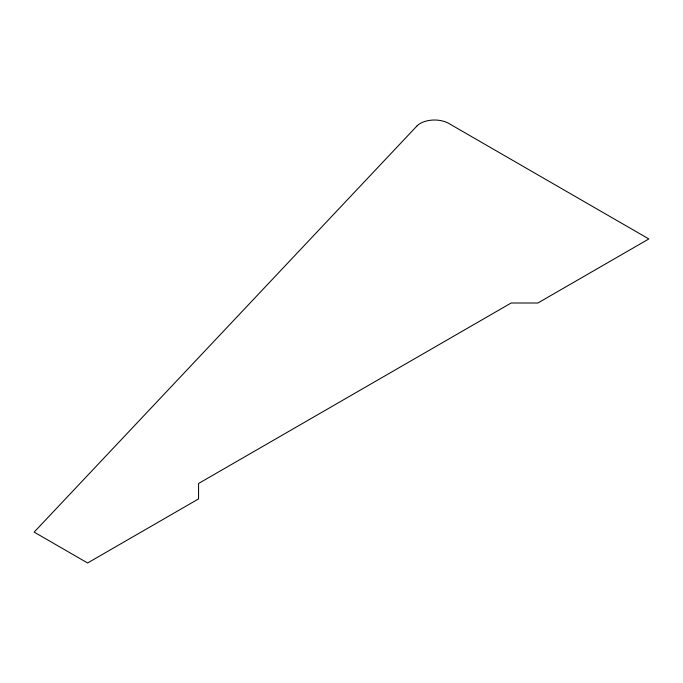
<?xml version="1.0" encoding="UTF-8"?>
<svg xmlns="http://www.w3.org/2000/svg" width="683" height="683" viewBox="0 0 683 683"><rect width="100%" height="100%" fill="white"/><g stroke="black" fill="none" stroke-linecap="round" stroke-linejoin="round"><path stroke-width="1.02" d="M416.843 126.09L34.15 532.117L87.603 562.98L198.565 498.914L198.565 483.487L511.166 303.004L537.888 303.004L648.85 238.948L448.407 123.222A20.14 11.628 0 0 0 416.843 126.09"/></g></svg>
